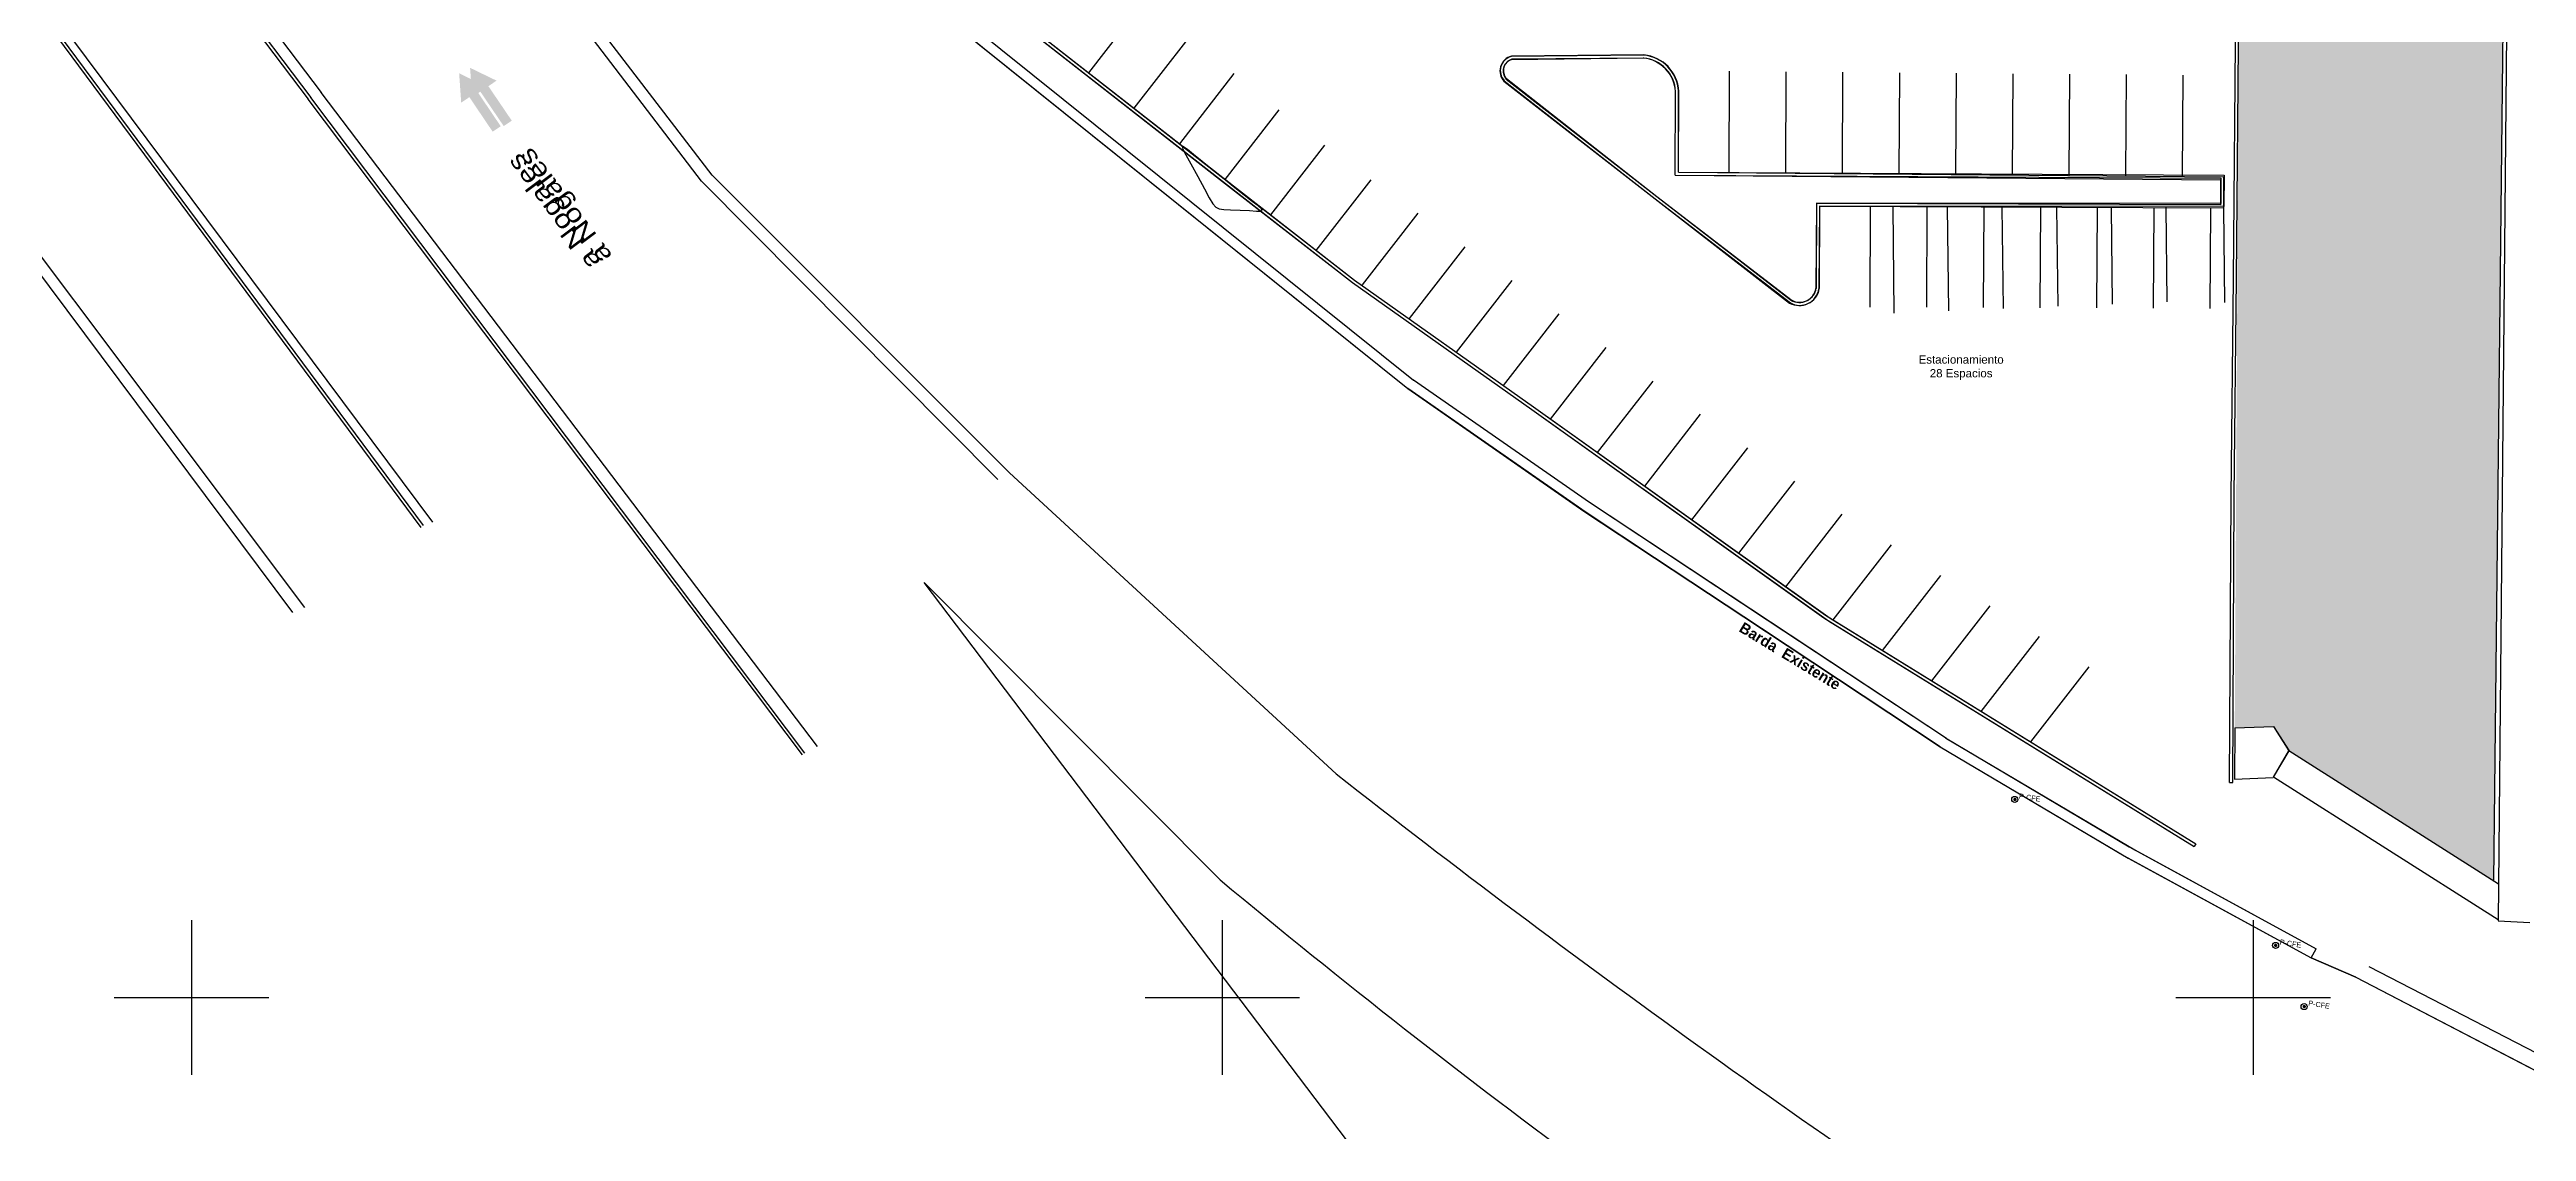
# Model space of a CAD drawing. Header units: millimetres. Extents: x 793 to 3159, y 750 to 2095.
# Drawn here: x 1220.2 to 1340.3, y 819.4 to 871.9 of the extents above; entities that cross this region are included whole.
import ezdxf

# ---------------------------------------------------------------- set-up
doc = ezdxf.new("R2010")
doc.units = ezdxf.units.MM
doc.linetypes.add('CONTINUA', pattern=[0])
for name, color, linetype in [('A-BANQUETA', 8, 'Continuous'), ('A-MURO-BAJO', 6, 'Continuous'), ('A-PROY', 252, 'Continuous'), ('A-TEXTO', 2, 'Continuous'), ('A-VEGETACION', 65, 'Continuous'), ('barda existente', 240, 'Continuous'), ('cerco de malla', 7, 'Continuous'), ('CONCRETOS', 64, 'Continuous'), ('CURVG01', 22, 'Continuous'), ('ESTACIONAMIENTO', 8, 'Continuous'), ('GUAR', 123, 'Continuous'), ('GUARNICIONES', 8, 'Continuous'), ('limite de carretera', 9, 'Continuous'), ('LINEAS DE PAVIEMENTOS', 9, 'Continuous'), ('poligono real existente', 210, 'Continuous'), ('poste-cfe', 7, 'Continuous'), ('RETUTM01', 8, 'Continuous'), ('VERTICES', 210, 'Continuous')]:
    doc.layers.add(name, color=color, linetype=linetype)
doc.styles.add('kobalt', font='arial.ttf', dxfattribs={"height": 0.15})
doc.styles.add('ROMANS', font='arial.ttf')
doc.styles.get("Standard").update_dxf_attribs({"font": 'arial.ttf'})
doc.styles.add('TEXTOS', font='cityb___.ttf', dxfattribs={"height": 0.25})
doc.styles.add('VERTICES', font='arial.ttf', dxfattribs={"height": 0.5})
doc.linetypes.add('RAYACONTDIAG', pattern='A,0.8,["/",Standard,S=0.08,R=0,X=0.025,Y=-0.04],0', length=0.8)
doc.linetypes.add('RAYACONTX', pattern='A,0.8,["X",Standard,S=0.08,R=0,X=0.025,Y=-0.04],0', length=0.8)

# ---------------------------------------------------------------- blocks, each defined once
blk = doc.blocks.new('A$C6A1540C3')
at = {"layer": 'RETUTM01', "color": 8, "linetype": 'Continuous'}
for p, q in [((3.75, 7.5), (3.75, 0)), ((0, 3.75), (7.5, 3.75))]:
    blk.add_line(p, q, dxfattribs=at)
blk = doc.blocks.new('A$C30DD0818')
at = {"layer": 'poste-cfe'}
blk.add_hatch(color=256, dxfattribs=at).paths.add_polyline_path([(0.11, 0.08, 1), (0.19, 0.22, 1)])
blk.add_circle((0.15, 0.15, 100.45), 0.15, dxfattribs=at)
at = {"layer": 'poste-cfe', "style": 'ROMANS'}
blk.add_text('P-CFE', height=0.25, dxfattribs=at).set_placement((0.33, 0.23, 100.39))

msp = doc.modelspace()

# ---------------------------------------------------------------- hatches: boundary and pattern name
at = {"layer": 'A-VEGETACION', "linetype": 'CONTINUA'}
h = msp.add_hatch(dxfattribs=at)
h.set_pattern_fill('AR-SAND', color=256, scale=0.02, angle=0.5340467)
h.set_pattern_definition([(38.034047, (-995.446, 276.85925), (-0.04112262, 0.97848569), [0, -0.77216, 0, -0.8636, 0, -0.8255]), (8.034047, (-995.446, 276.8592), (0.8856448, 1.4419677), [0, -0.41656, 0, -0.69596, 0, -0.2667]), (328.034047, (-996.0708, 276.8534), (1.58188923, 0.0176195), [0, -0.254, 0, -0.9144, 0, -1.1938]), (318.034047, (-996.0708, 276.8534), (1.5228908, 0.4600731), [0, -0.127, 0, -0.59944, 0, -0.6858])])
h.paths.add_polyline_path([(1326.16944, 838.95493), (1326.37481, 873.94615), (1333.21949, 879.46677), (1333.35593, 888.69391), (1339.3435, 888.62165), (1338.72663, 831.55824), (1328.80531, 837.84284), (1328.06063, 839.02351)])
at = {"layer": 'VERTICES'}
msp.add_hatch(color=0, dxfattribs=at).paths.add_polyline_path([(1241.65997, 867.87921), (1242.05094, 868.14279), (1240.92129, 869.81836), (1241.31777, 870.08566), (1240.03457, 870.71186), (1240.13386, 869.28748), (1240.53033, 869.55478)])
at = {"layer": 'VERTICES', "extrusion": (-6.10067e-05, -9.6615e-06, 1)}
msp.add_hatch(color=0, dxfattribs=at).paths.add_polyline_path([(1242.19753, 868.14879), (1242.58775, 868.41347), (1241.45342, 870.08587), (1241.84914, 870.35428), (1240.5642, 870.97689), (1240.66747, 869.55279), (1241.0632, 869.82119)])
msp.add_hatch(color=0, dxfattribs=at).paths.add_polyline_path([(1242.19753, 868.14879), (1242.58775, 868.41347), (1241.45342, 870.08587), (1241.84914, 870.35428), (1240.5642, 870.97689), (1240.66747, 869.55279), (1241.0632, 869.82119)])

# ---------------------------------------------------------------- linework, layer by layer
at = {"layer": 'A-BANQUETA', "linetype": 'CONTINUA', "ltscale": 0.5}
for p, q in [((1253.87555, 881.25301, 289.583), (1286.05184, 855.41673, 289.056)), ((1254.18862, 881.64287, 289.583), (1286.33729, 855.82724, 289.056)), ((1261.50799, 877.63993, 292.081), (1276.92761, 865.57939, 292.081)), ((1261.60418, 877.75513, 292.081), (1277.0737, 865.65557, 292.081)), ((1276.92761, 865.57939, 292.081), (1283.37505, 860.55746, 288.761)), ((1277.0737, 865.65557, 292.081), (1283.46169, 860.67991, 288.761)), ((1283.37505, 860.55746, 288.761), (1292.06785, 854.40657, 288.6)), ((1283.46169, 860.67991, 288.761), (1292.15495, 854.52869, 288.6)), ((1294.87584, 849.89006, 288.811), (1286.33729, 855.82724, 289.056)), ((1294.71065, 849.39978, 288.80795), (1286.05184, 855.41673, 289.056)), ((1292.06785, 854.40657, 288.6), (1306.46665, 844.15874, 288.44023)), ((1292.15495, 854.52869, 288.6), (1306.54514, 844.28657, 288.44024)), ((1303.64931, 844.08149, 288.57093), (1294.87584, 849.89006, 288.811)), ((1303.46311, 843.60527, 288.56931), (1294.71065, 849.39978, 288.80795)), ((1311.87785, 838.04777, 288.416), (1303.46311, 843.60527, 288.56931)), ((1312.18442, 838.44725, 288.41492), (1303.64931, 844.08149, 288.57093)), ((1311.87785, 838.04777, 288.416), (1321.00769, 832.63851, 293.251)), ((1312.18442, 838.44725, 288.41492), (1321.31616, 833.03988, 288.21595))]:
    msp.add_line(p, q, dxfattribs=at)
at = {"layer": 'A-MURO-BAJO', "linetype": 'CONTINUA', "ltscale": 0.5}
for p, q in [((1340.0999, 948.95634, 294.02689), (1338.94113, 829.5996, 293.85789)), ((1339.3435, 888.62165, 293.94608), (1338.72663, 831.55824, 289.82996)), ((1326.11063, 860.74655, 288.44144), (1326.21987, 874.06208, 284.94219)), ((1326.11063, 860.74655, 288.44144), (1326.21987, 874.06208, 284.94219)), ((1326.26072, 860.75619, 288.44151), (1326.37481, 873.94615, 290.08733)), ((1326.26072, 860.75619, 288.44151), (1326.37481, 873.94615, 290.08733)), ((1325.98867, 850.16927, 288.382), (1326.11063, 860.74655, 288.44144)), ((1326.13878, 850.21674, 288.38245), (1326.26072, 860.75619, 288.44151)), ((1325.91979, 836.31387, 288.255), (1325.98867, 850.16927, 288.382)), ((1326.06978, 836.31313, 288.255), (1326.13878, 850.21674, 288.38245)), ((1325.91979, 836.31387, 288.255), (1326.06978, 836.31313, 288.255))]:
    msp.add_line(p, q, dxfattribs=at)
at = {"layer": 'A-PROY', "linetype": 'CONTINUA', "ltscale": 0.5}
for p, q in [((1297.49281, 871.595, 288.67972), (1291.06471, 871.52072, 288.72633)), ((1297.49412, 871.44501, 288.67972), (1291.08588, 871.3709, 288.72633)), ((1290.72072, 870.32251, 288.72633), (1298.05, 864.61684, 288.5917)), ((1290.82274, 870.43314, 288.72633), (1298.14249, 864.73493, 288.5917)), ((1301.64341, 865.9089, 293.71313), (1301.66592, 870.80888, 293.71313)), ((1304.39334, 865.88558, 293.71313), (1304.41584, 870.78557, 293.71313)), ((1307.14326, 865.86226, 293.71313), (1307.16576, 870.76225, 293.71313)), ((1309.89318, 865.83894, 293.71313), (1309.91568, 870.73893, 293.71313)), ((1312.6431, 865.81562, 293.71313), (1312.66561, 870.71561, 293.71313)), ((1315.39302, 865.79231, 293.71313), (1315.41553, 870.69229, 293.71313)), ((1318.14295, 865.76899, 293.71313), (1318.16545, 870.66897, 293.71313)), ((1320.89287, 865.74567, 293.71313), (1320.91537, 870.64566, 293.71313)), ((1323.64279, 865.72235, 293.71313), (1323.66529, 870.62234, 293.71313)), ((1299.02755, 865.77148, 288.67377), (1299.03527, 869.84058, 293.71321)), ((1299.17824, 865.9202, 288.67377), (1299.18527, 869.83989, 293.71321)), ((1299.02755, 865.77148, 288.67377), (1325.49901, 865.62359, 0.00137)), ((1299.17824, 865.9202, 288.67377), (1325.64958, 865.77232, 0.00137)), ((1325.49901, 865.62359, 0.00137), (1325.49818, 864.40006, 0.00137)), ((1325.64958, 865.77232, 0.00137), (1325.64761, 864.24949, 0.00137)), ((1298.05, 864.61684, 288.5917), (1304.61245, 859.5711, 293.71004)), ((1298.14179, 864.73548, 288.5917), (1304.70423, 859.68974, 293.71004)), ((1305.88072, 864.4168, 288.51538), (1305.86762, 860.26982, 288.53713)), ((1325.49818, 864.40006, 0.00137), (1305.88072, 864.4168, 288.51538)), ((1306.02983, 864.26623, 288.51538), (1306.01762, 860.26893, 288.53713)), ((1325.64761, 864.24949, 0.00137), (1306.02983, 864.26623, 288.51538)), ((1308.49079, 864.26413, 252.32261), (1308.46163, 859.36991, 252.32261)), ((1311.24074, 864.24774, 252.32261), (1311.21161, 859.35942, 252.32261)), ((1313.99069, 864.23136, 252.32261), (1313.9616, 859.34892, 252.32261)), ((1316.74064, 864.21497, 252.32261), (1316.71159, 859.33843, 252.32261)), ((1319.49059, 864.19859, 252.32261), (1319.46157, 859.32793, 252.32261)), ((1322.24054, 864.1822, 252.32261), (1322.21156, 859.31743, 252.32261)), ((1324.99049, 864.16582, 252.32261), (1324.96154, 859.30694, 252.32261)), ((1306.46665, 844.15874, 288.44023), (1324.19553, 833.2042, 288.221)), ((1306.54514, 844.28657, 288.44024), (1324.27438, 833.3318, 288.221)), ((1326.16944, 838.95493, 288.46902), (1326.15701, 836.47623, 288.357)), ((1326.16944, 838.95493, 288.46902), (1328.05341, 839.02881, 289.71214)), ((1328.05341, 839.02881, 289.71214), (1328.80298, 837.8544, 289.64508)), ((1328.05279, 836.56583, 289.60612), (1328.80298, 837.8544, 289.64508)), ((1326.15701, 836.47623, 288.357), (1328.04093, 836.55015, 289.60612)), ((1321.31616, 833.03988, 288.21595), (1330.11552, 828.2511, 287.79)), ((1324.27438, 833.3318, 288.221), (1324.19553, 833.2042, 288.221)), ((1321.00769, 832.63851, 293.251), (1329.87651, 827.81192, 287.79)), ((1338.94113, 829.5996, 293.85789), (1340.4883, 829.52441, 289.8227)), ((1329.87651, 827.81192, 287.79), (1330.11552, 828.2511, 287.79))]:
    msp.add_line(p, q, dxfattribs=at)
for centre, radius, start, end in [((1291.2495, 870.81919, 288.72633), 0.72546, 104.7571598, 223.2068037), ((1291.2495, 870.81919, 288.72633), 0.57546, 106.5184533, 222.1330012), ((1297.32384, 869.7385, 288.67981), 1.71418, 3.1319722, 84.8136321), ((1297.32384, 869.7385, 288.67981), 1.86418, 3.1179227, 84.7996106), ((1305.06975, 860.41392, 288.53405), 0.95889, 241.5163101, 351.3029061), ((1305.06976, 860.41395, 288.53405), 0.80893, 241.6139297, 351.5231513)]:
    msp.add_arc(centre, radius, start, end, dxfattribs=at)
at = {"layer": 'barda existente', "linetype": 'Continuous', "ltscale": 10}
for p, q in [((1253.87555, 881.25301, 289.583), (1286.05184, 855.41673, 289.056)), ((1254.18862, 881.64287, 289.583), (1286.33729, 855.82724, 289.056)), ((1294.87584, 849.89006, 288.811), (1286.33729, 855.82724, 289.056)), ((1294.59981, 849.47316, 288.811), (1286.05184, 855.41673, 289.056)), ((1303.48104, 844.19264, 288.574), (1294.87584, 849.89006, 288.811)), ((1303.20501, 843.77574, 288.574), (1294.59981, 849.47316, 288.811)), ((1311.87785, 838.04777, 288.416), (1303.20546, 843.77544, 288.574)), ((1312.13307, 838.47773, 288.416), (1303.48104, 844.19264, 288.574)), ((1311.87785, 838.04777, 288.416), (1320.8075, 832.74745, 288.229)), ((1312.13307, 838.47773, 288.416), (1321.04651, 833.18663, 288.229)), ((1320.8075, 832.74745, 288.229), (1329.87651, 827.81192, 287.79)), ((1321.04651, 833.18663, 288.229), (1330.11552, 828.2511, 287.79))]:
    msp.add_line(p, q, dxfattribs=at)
at = {"layer": 'cerco de malla', "linetype": 'RAYACONTX', "ltscale": 10, "extrusion": (-6.10067e-05, -9.6615e-06, 1)}
for p, q in [((1332.03838, 826.86341, 287.965), (1329.87651, 827.81192, 287.79)), ((1332.03838, 826.86341, 287.965), (1329.87651, 827.81192, 287.79)), ((1332.03838, 826.86341, 287.965), (1343.18162, 821.07729, 287.669)), ((1332.67283, 827.38338, 287.97416), (1343.83225, 821.62849, 287.67879))]:
    msp.add_line(p, q, dxfattribs=at)
at = {"layer": 'CONCRETOS', "extrusion": (-6.10067e-05, -9.6615e-06, 1)}
for p, q in [((1326.16944, 838.95493, 288.46902), (1326.15701, 836.47623, 288.357)), ((1326.16944, 838.95493, 288.46902), (1326.15701, 836.47623, 288.357)), ((1326.16944, 838.95493, 288.46902), (1328.05341, 839.02881, 289.71214)), ((1326.16944, 838.95493, 288.46902), (1328.05341, 839.02881, 289.71214)), ((1328.05341, 839.02881, 289.71214), (1328.80139, 837.85023, 289.62817)), ((1328.05341, 839.02881, 289.71214), (1328.80139, 837.85023, 289.62817)), ((1328.05279, 836.56583, 289.60612), (1328.80139, 837.85023, 289.62817)), ((1328.05279, 836.56583, 289.60612), (1328.80139, 837.85023, 289.62817)), ((1338.96662, 831.38738, 293.86389), (1328.80139, 837.85023, 289.62817)), ((1326.15701, 836.47623, 288.357), (1328.04097, 836.55012, 289.60012)), ((1326.15701, 836.47623, 288.357), (1328.04097, 836.55012, 289.60012)), ((1338.94274, 829.64759, 293.86668), (1328.05279, 836.56583, 289.60612)), ((1338.94274, 829.64759, 293.86668), (1328.05279, 836.56583, 289.60612))]:
    msp.add_line(p, q, dxfattribs=at)
at = {"layer": 'CURVG01', "color": 22, "linetype": 'Continuous', "elevation": 289}
msp.add_lwpolyline([(1278.12437, 864.79921), (1277.75092, 865.09637), (1277.48782, 865.30571), (1277.2967, 865.45781), (1277.13916, 865.58322), (1276.97684, 865.71251), (1276.77133, 865.87625), (1276.48427, 866.10499), (1276.07726, 866.4293), (1275.65877, 866.76831), (1275.36022, 867.01175), (1275.17769, 867.1461), (1275.10725, 867.15785), (1275.14499, 867.03349), (1275.28697, 866.7595), (1275.52928, 866.32236), (1275.86798, 865.70858), (1276.19258, 865.10048), (1276.42079, 864.66903), (1276.59097, 864.38367), (1276.74153, 864.21384), (1276.91083, 864.12897), (1277.13727, 864.0985), (1277.45923, 864.09186), (1277.91508, 864.07848), (1278.38243, 864.05042), (1278.71587, 864.02909), (1278.91934, 864.028), (1278.99675, 864.06067), (1278.95204, 864.14061), (1278.78912, 864.28134), (1278.51192, 864.49637), (1278.12437, 864.79921)], dxfattribs=at)
at = {"layer": 'ESTACIONAMIENTO'}
for p, q in [((1270.57701, 870.73698, 288.31996), (1273.21583, 874.13442, 288.31996)), ((1272.78252, 869.01193, 288.31996), (1275.40356, 872.38647, 288.31996)), ((1274.98803, 867.28688, 288.31996), (1277.63849, 870.69929, 288.31996)), ((1277.19361, 865.56191, 288.31996), (1279.81816, 868.94097, 288.31996)), ((1279.40263, 863.84138, 288.31996), (1282.02718, 867.22043, 288.31996)), ((1281.61165, 862.12084, 288.31996), (1284.27248, 865.5466, 288.31996)), ((1309.57558, 864.23392, 0.32667), (1309.63285, 859.08092, 0.32667)), ((1312.22589, 864.2238, 0.27223), (1312.28183, 859.19053, 0.27223)), ((1314.8762, 864.21369, 0.21778), (1314.93081, 859.30014, 0.21778)), ((1317.52652, 864.20357, 0.16334), (1317.5798, 859.40975, 0.16334)), ((1320.17683, 864.19345, 0.10889), (1320.22878, 859.51935, 0.10889)), ((1322.8268, 864.21362, 0.05445), (1322.87776, 859.62896, 0.05445)), ((1325.62521, 864.17266), (1325.67617, 859.588)), ((1283.85695, 860.44701, 288.31996), (1286.55398, 863.91938, 288.31996)), ((1286.13845, 858.81979, 288.31996), (1288.83548, 862.29217, 288.31996)), ((1288.41995, 857.19257, 288.31996), (1291.11698, 860.66495, 288.31996)), ((1290.70145, 855.56536, 288.31996), (1293.39848, 859.03773, 288.31996)), ((1292.98295, 853.93814, 288.31996), (1295.67998, 857.41051, 288.31996)), ((1295.26445, 852.31092, 288.31996), (1297.96149, 855.78329, 288.31996)), ((1297.54596, 850.6837, 288.31996), (1300.2605, 854.17863, 288.31996)), ((1299.82746, 849.05649, 288.31996), (1302.542, 852.55141, 288.31996)), ((1302.10896, 847.42927, 288.31996), (1304.8235, 850.92419, 288.31996)), ((1304.39046, 845.80205, 288.31996), (1307.12252, 849.31952, 288.31996)), ((1306.68948, 844.19738, 288.31996), (1309.51817, 847.83927, 288.31996)), ((1309.08513, 842.71713, 288.31996), (1311.91382, 846.35902, 288.31996)), ((1311.48078, 841.23688, 288.31996), (1314.30947, 844.87876, 288.31996)), ((1313.87643, 839.75662, 288.31996), (1316.70512, 843.39851, 288.31996)), ((1316.27208, 838.27637, 288.31996), (1319.10077, 841.91825, 288.31996))]:
    msp.add_line(p, q, dxfattribs=at)
at = {"layer": 'GUAR'}
msp.add_line((1256.80947, 837.74013, 289.718), (1232.83176, 869.53876, 290.296), dxfattribs=at)
msp.add_line((1256.80947, 837.74013, 289.718), (1232.83176, 869.53876, 290.296), dxfattribs=at)
at = {"layer": 'GUARNICIONES'}
for p, q in [((1208.73428, 901.24707, 290.874), (1232.712, 869.44845, 290.296)), ((1202.70886, 896.75132, 290.866), (1238.29594, 848.77304, 290.074)), ((1261.51176, 877.63697, 292.081), (1277.06016, 865.47572, 292.081)), ((1297.51002, 871.44971, 288.656), (1291.10159, 871.3936, 288.72678)), ((1290.83845, 870.45583, 288.70785), (1298.13918, 864.73784, 288.592)), ((1256.68971, 837.64982, 289.718), (1232.712, 869.44845, 290.296)), ((1299.02755, 865.77148, 288.67377), (1299.04624, 869.84054, 288.68)), ((1277.0604, 865.47553, 288.96), (1283.36952, 860.56157, 288.761)), ((1299.02755, 865.77148, 288.67475), (1325.48046, 865.54716, 288.54193)), ((1325.48046, 865.54716), (1325.47578, 864.32323)), ((1298.13847, 864.73838, 288.592), (1304.66774, 859.68689, 288.534)), ((1305.87648, 864.39804, 288.51521), (1305.85176, 860.25069, 288.537)), ((1325.47578, 864.32323, 288.46738), (1305.87648, 864.39804, 288.51637)), ((1283.37505, 860.55746, 288.761), (1292.06831, 854.40624, 288.6)), ((1292.06785, 854.40657, 288.6), (1306.2348, 844.30239, 288.443)), ((1306.24305, 844.2969, 288.443), (1324.19553, 833.2042, 288.221))]:
    msp.add_line(p, q, dxfattribs=at)
for centre, radius, start, end in [((1291.26521, 870.84188, 288.727), 0.57546, 106.5184533, 222.1330011), ((1297.33454, 869.74367, 288.68), 1.71418, 2.9575262, 84.639214), ((1305.04627, 860.41652, 288.534), 0.81992, 240.9941078, 350.1023519)]:
    msp.add_arc(centre, radius, start, end, dxfattribs=at)
at = {"layer": 'limite de carretera'}
for p, q in [((1251.79021, 865.47279, 289.934), (1214.90444, 913.85266, 290.676)), ((1208.85405, 901.33738, 290.874), (1232.83176, 869.53876, 290.296)), ((1208.85405, 901.33738, 290.874), (1232.83176, 869.53876, 290.296)), ((1202.58839, 896.66196, 290.866), (1238.17547, 848.68368, 290.074)), ((1231.96989, 844.56222, 289.914), (1196.35409, 892.23133, 290.776)), ((1256.80947, 837.74013, 289.718), (1232.83176, 869.53876, 290.296)), ((1256.80947, 837.74013, 289.718), (1232.83176, 869.53876, 290.296)), ((1266.16958, 851.00283, 289.532), (1251.79021, 865.47279, 289.934)), ((1266.16958, 851.00283, 289.532), (1251.79021, 865.47279, 289.934)), ((1266.16958, 851.00283, 289.532), (1251.79021, 865.47279, 289.934))]:
    msp.add_line(p, q, dxfattribs=at)
at = {"layer": 'limite de carretera', "extrusion": (-6.10067e-05, -9.6615e-06, 1)}
for p, q in [((1252.31677, 865.76794, 289.93863), (1215.29566, 914.04436, 290.67884)), ((1252.31677, 865.76794, 289.93863), (1215.29566, 914.04436, 290.67884)), ((1209.28032, 901.51219, 290.87635), (1233.347, 869.78082, 290.29951)), ((1209.28032, 901.51219, 290.87635), (1233.347, 869.78082, 290.29951)), ((1209.28032, 901.51219, 290.87635), (1233.347, 869.78082, 290.29951)), ((1209.28032, 901.51219, 290.87635), (1233.347, 869.78082, 290.29951)), ((1203.02778, 896.81924, 290.86793), (1238.74907, 848.94079, 290.07764)), ((1203.02778, 896.81924, 290.86793), (1238.74907, 848.94079, 290.07764)), ((1232.55507, 844.80197, 289.91722), (1196.80592, 892.37118, 290.7775)), ((1232.55507, 844.80197, 289.91722), (1196.80592, 892.37118, 290.7775)), ((1257.41367, 838.04945, 289.72268), (1233.347, 869.78082, 290.29951)), ((1257.41367, 838.04945, 289.72268), (1233.347, 869.78082, 290.29951)), ((1257.41367, 838.04945, 289.72268), (1233.347, 869.78082, 290.29951)), ((1257.41367, 838.04945, 289.72268), (1233.347, 869.78082, 290.29951)), ((1266.73662, 851.3383, 289.53737), (1252.31677, 865.76794, 289.93863)), ((1266.73662, 851.3383, 289.53737), (1252.31677, 865.76794, 289.93863)), ((1266.73662, 851.3383, 289.53737), (1252.31677, 865.76794, 289.93863)), ((1266.73662, 851.3383, 289.53737), (1252.31677, 865.76794, 289.93863)), ((1266.73662, 851.3383, 289.53737), (1252.31677, 865.76794, 289.93863)), ((1266.73662, 851.3383, 289.53737), (1252.31677, 865.76794, 289.93863)), ((1282.5723, 836.73753, 289.0872), (1266.73662, 851.3383, 289.53737)), ((1282.5723, 836.73753, 289.0872), (1266.73662, 851.3383, 289.53737)), ((1282.5723, 836.73753, 289.0872), (1266.73662, 851.3383, 289.53737)), ((1282.5723, 836.73753, 289.0872), (1266.73662, 851.3383, 289.53737)), ((1286.65542, 814.28192, 289.29223), (1262.58875, 846.01329, 289.86907)), ((1276.95699, 831.58384, 289.64881), (1262.58875, 846.01329, 289.86907)), ((1286.65542, 814.28192, 289.29223), (1262.58875, 846.01329, 289.86907)), ((1286.65542, 814.28192, 289.29223), (1262.58875, 846.01329, 289.86907)), ((1276.95699, 831.58384, 289.64881), (1262.58875, 846.01329, 289.86907)), ((1286.65542, 814.28192, 289.29223), (1262.58875, 846.01329, 289.86907))]:
    msp.add_line(p, q, dxfattribs=at)
for centre, radius, start, end in [((1600.01663, 1241.10672, 288.66287), 514.07382, 231.8681672, 236.7604091), ((1600.01663, 1241.10672, 288.66287), 514.07382, 231.8681672, 236.7604091), ((1526.19719, 1131.31062, 289.56287), 389.80295, 230.2562466, 237.0106929), ((1526.19719, 1131.31062, 289.56287), 389.80295, 230.2562466, 237.0106929)]:
    msp.add_arc(centre, radius, start, end, dxfattribs=at)
at = {"layer": 'LINEAS DE PAVIEMENTOS'}
for p, q in [((1261.60418, 877.75513, 292.081), (1277.15257, 865.59387, 292.081)), ((1297.5087, 871.5997, 288.656), (1291.08042, 871.54342, 288.727)), ((1290.73643, 870.34521, 288.708), (1298.04669, 864.61974, 288.592)), ((1299.17824, 865.9202, 288.674), (1299.19624, 869.83986, 288.68)), ((1277.15257, 865.59387, 288.96), (1283.46169, 860.67991, 288.761)), ((1299.17824, 865.9202, 288.674), (1325.63102, 865.69589, 288.54118)), ((1325.63102, 865.69589), (1325.62521, 864.17266)), ((1298.04669, 864.61974, 288.592), (1304.57596, 859.56825, 288.534)), ((1306.02558, 864.24747, 288.516), (1306.00176, 860.2498, 288.537)), ((1325.62521, 864.17266), (1306.02558, 864.24747)), ((1283.46169, 860.67991, 288.761), (1292.15495, 854.52869, 288.6)), ((1292.15495, 854.52869, 288.6), (1306.3219, 844.42451, 288.443)), ((1306.3219, 844.42451, 288.443), (1324.27438, 833.3318, 288.221)), ((1324.27438, 833.3318, 288.221), (1324.19553, 833.2042, 288.221))]:
    msp.add_line(p, q, dxfattribs=at)
for centre, radius, start, end in [((1291.26521, 870.84188, 288.727), 0.72546, 104.7571598, 223.2068037), ((1297.33454, 869.74367, 288.68), 1.86418, 2.9575262, 84.639214), ((1305.04627, 860.41652, 288.534), 0.96992, 240.9941078, 350.1023519)]:
    msp.add_arc(centre, radius, start, end, dxfattribs=at)
at = {"layer": 'poligono real existente', "linetype": 'RAYACONTDIAG', "elevation": 293.251}
msp.add_lwpolyline([(1055.37166, 1138.42562), (1109.5674, 1067.16951), (1112.36524, 1063.41754), (1148.03728, 1015.48678), (1150.55876, 1012.12127), (1195.38998, 953.54068), (1226.62171, 912.33106), (1239.42446, 895.99844), (1246.50946, 888.50967), (1253.87555, 881.25301), (1286.05184, 855.41673), (1294.59981, 849.47316), (1303.20501, 843.77574), (1311.87785, 838.04777), (1320.8075, 832.74745), (1329.87651, 827.81192), (1332.03838, 826.86341), (1343.18162, 821.07729)], dxfattribs=at)

# ---------------------------------------------------------------- block references
at = {"layer": 'GUAR', "extrusion": (-6.10067e-05, -9.6615e-06, 1), "rotation": 350.9944382583687}
for p in [(1315.34424, 835.3676, 187.75287), (1315.34424, 835.3676, 187.75287), (1327.99506, 828.28577, 188.23287), (1327.99506, 828.28577, 188.23287), (1329.38187, 825.32209, 187.53387), (1329.38187, 825.32209, 187.53387)]:
    msp.add_blockref('A$C30DD0818', p, dxfattribs=at)
at = {"layer": 'poligono real existente'}
for p in [(1223.30715, 822.1269), (1273.30715, 822.1269), (1323.30715, 822.1269)]:
    msp.add_blockref('A$C6A1540C3', p, dxfattribs=at)

# ---------------------------------------------------------------- texts
at = {"layer": 'A-TEXTO', "insert": (1310.69069, 857.02839, 293.71313), "char_height": 0.4, "width": 4.412093, "attachment_point": 1, "style": 'kobalt'}
msp.add_mtext('\\pxqc;Estacionamiento 28 Espacios', dxfattribs=at)
at = {"layer": 'VERTICES', "color": 0, "style": 'VERTICES', "width": 1.221414}
msp.add_text('a Nogales', height=0.864, rotation=126.7932652, dxfattribs=at).set_placement((1246.93849, 861.5871))
at = {"layer": 'VERTICES', "color": 0, "extrusion": (-6.10067e-05, -9.6615e-06, 1), "style": 'VERTICES', "width": 1.221414}
msp.add_text('a Nogales', height=0.864, rotation=126.9536617, dxfattribs=at).set_placement((1247.49363, 861.87149, -0.08013))
msp.add_text('a Nogales', height=0.864, rotation=126.9536617, dxfattribs=at).set_placement((1247.49363, 861.87149, -0.08013))
at = {"layer": 'VERTICES', "style": 'TEXTOS'}
msp.add_text('Barda  Existente', height=0.53125, rotation=328.7299202, dxfattribs=at).set_placement((1302.07976, 843.66431, -101.46063))

doc.saveas('drawing.dxf')
